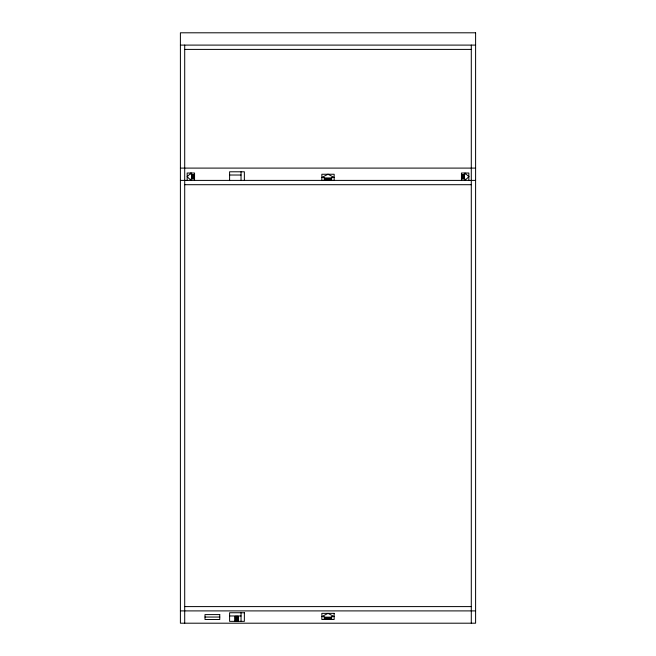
<?xml version="1.0" encoding="UTF-8"?>
<svg xmlns="http://www.w3.org/2000/svg" width="656" height="656" viewBox="0 0 656 656"><rect width="100%" height="100%" fill="white"/><g stroke="black" fill="none" stroke-linecap="round" stroke-linejoin="round"><path stroke-width="0.98" d="M234.987 617.509L236.152 616.345M234.987 618.665L237.308 616.345M234.987 619.83L238.185 616.632M234.987 620.986L238.185 617.788M235.865 621.265L238.185 618.944M237.029 621.265L238.185 620.109M180.4 45.1L475.6 45.1M184.705 49.405L471.295 49.405M180.4 168.1L475.6 168.1M194.545 174.521L193.725 174.521L193.725 178.957L194.545 178.957M461.455 174.521L462.275 174.521L462.275 178.957L461.455 178.957M229.6 175.021L241.039 175.021M180.4 180.4L475.6 180.4M184.705 184.705L471.295 184.705M184.705 606.595L471.295 606.595M180.4 610.9L475.6 610.9M229.6 615.976L241.039 615.976M205 617.05L219.76 617.05M471.295 45.1L471.295 623.2M468.835 180.4L468.835 173.02L461.455 173.02L461.455 180.4M334.15 180.4L334.15 174.25L321.85 174.25L321.85 180.4M331.649 180.4L331.649 179.719L324.253 179.719L324.253 180.4M331.649 619.51L331.649 618.829L324.253 618.829L324.253 619.51M244.36 180.4L244.36 171.79L229.6 171.79L229.6 180.4M241.039 171.79L241.039 180.4M241.039 612.745L241.039 621.355M194.545 180.4L194.545 173.02L187.165 173.02L187.165 180.4M184.705 45.1L184.705 623.2M191.019 173.02L187.165 176.71L191.019 180.4L191.019 178.957L191.741 178.957L191.741 174.521L191.019 174.521L191.019 173.02M468.835 176.71L464.981 180.4L464.981 178.957L464.259 178.957L464.259 174.521L464.981 174.521L464.981 173.02L468.835 176.71M328 174.25L321.85 177.456L324.253 177.456L324.253 178.063L331.649 178.063L331.649 177.456L334.15 177.456L328 174.25M328 613.36L321.85 616.566L324.253 616.566L324.253 617.173L331.649 617.173L331.649 616.566L334.15 616.566L328 613.36M475.6 32.8L180.4 32.8L180.4 623.2L475.6 623.2L475.6 32.8M193.258 174.521L192.093 174.521L192.093 178.957L193.258 178.957L193.258 174.521M463.907 174.521L462.742 174.521L462.742 178.957L463.907 178.957L463.907 174.521M331.649 178.358L324.253 178.358L324.253 179.334L331.649 179.334L331.649 178.358M244.36 612.745L229.6 612.745L229.6 621.355L244.36 621.355L244.36 612.745M334.15 613.36L321.85 613.36L321.85 619.51L334.15 619.51L334.15 613.36M219.76 614.59L205 614.59L205 619.51L219.76 619.51L219.76 614.59M238.185 616.345L234.987 616.345L234.987 621.265L238.185 621.265L238.185 616.345M331.649 617.468L324.253 617.468L324.253 618.444L331.649 618.444L331.649 617.468"/></g></svg>
